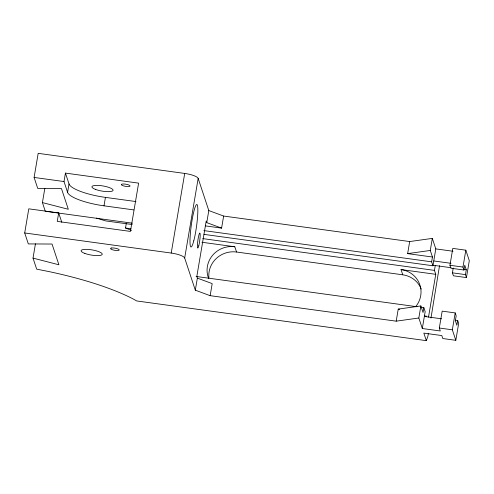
<?xml version="1.0" encoding="UTF-8"?>
<svg xmlns="http://www.w3.org/2000/svg" width="494" height="494" viewBox="0 0 494 494"><rect width="100%" height="100%" fill="white"/><g stroke="black" fill="none" stroke-linecap="round" stroke-linejoin="round"><path stroke-width="0.74" d="M439.524 265.642L430.978 318.05M35.445 243.783L33.018 258.109L58.91 264.79L52.043 244.036L28.325 243.919L24.7 232.964L28.788 208.832L58.687 212.933L61.793 222.319M44.843 188.282L42.422 202.589L68.314 209.277L61.447 188.523L37.729 188.405L34.105 177.445L38.186 153.344L184.707 173.431A12.616 3.081 9.6 0 1 198.168 178.408L208.801 210.568L206.758 222.633L221.596 228.111L223.64 216.051L208.801 210.568M58.687 212.933L57.255 221.38L130.435 231.414L138.616 183.132L65.436 173.098L64.004 181.545L67.585 192.376A34.067 8.318 9.6 0 0 104.006 205.825L133.775 209.907M67.585 192.376L69.018 183.929L65.436 173.098M104.006 205.825L105.438 197.384A34.067 8.318 9.6 0 1 69.018 183.929M131.528 230.47A138.061 33.703 9.6 0 0 127.316 228.716L125.513 228.018L126.328 223.195M396.2 321.168L398.238 309.102L420.876 305.94L418.832 318L396.2 321.168L210.154 295.671L195.315 290.188L184.676 258.029A12.616 3.081 9.6 0 0 171.22 253.052L184.707 173.431M184.676 258.029L198.168 178.408M195.315 290.188L197.359 278.128L196.816 276.486L206.214 220.991L206.758 222.633M210.154 295.671L212.198 283.605L197.359 278.128M432.942 265.772L431.639 261.832L432.454 257.022L407.643 253.62L409.687 241.554L432.324 238.392L435.794 248.89L432.942 265.772L203.973 234.372M432.454 257.022L430.28 250.458L432.324 238.392M420.808 307.262L423.864 307.682L423.049 312.504L420.876 305.94M455.53 320.174L457.697 320.47L456.882 325.293L455.363 320.705L456.178 315.876L455.202 312.918L442.179 311.134L439.314 328.022L440.29 330.974L422.308 328.516L425.173 311.628L423.864 307.682M428.502 317.154L435.757 274.318L434.454 270.379L435.27 265.55M428.403 333.228L427.89 336.266L426.328 340.656L136.69 300.951L133.479 299.136A138.061 33.703 9.6 0 0 48.332 271.453L36.667 269.15L33.018 258.109M466.441 277.579L465.465 274.627L466.28 269.804L464.761 265.21L463.946 270.02L450.923 268.23L449.948 265.278L452.8 248.402L465.83 250.186L469.3 260.69L466.441 277.579L453.418 275.794L452.436 272.836L453.257 268.014M426.328 340.656L423.827 333.11L441.815 335.568L442.791 338.526L455.814 340.31L452.337 329.807L455.202 312.918M463.946 270.02L462.971 267.063L465.83 250.186M455.814 340.31L458.673 323.422L457.697 320.47M407.643 253.62L430.28 250.458M34.105 177.445L64.004 181.545M105.438 197.384L135.967 201.564M223.64 216.051L409.687 241.554M435.794 248.89L453.029 251.255M205.541 225.912L221.596 228.111M433.757 260.956L450.985 263.314M203.892 230.599L431.639 261.832M449.948 265.278L462.971 267.063M46.047 211.352L132.33 223.183M432.213 265.13L451.01 267.705M463.384 269.403L466.28 269.804M132.231 224.535L105.518 220.874L96.478 218.082M452.436 272.836L465.465 274.627M125.513 228.018L130.867 228.753M202.75 238.608L434.454 270.379M201.966 242.264L234.823 246.772L236.564 252.02L402.764 274.806A23.971 23.057 -18.3 0 1 421.234 289.064M402.764 274.806L401.029 269.557L435.757 274.318M24.7 232.964L171.22 253.052M196.093 276.455L416.985 306.737M398.238 309.102L399.745 309.306M424.395 315.901L426.693 316.216M424.352 316.45L441.587 318.809M439.314 328.022L452.337 329.807M418.832 318L422.308 328.516M42.422 202.589L45.281 211.247M208.913 277.752A23.971 23.057 -18.3 0 1 236.564 252.02M208.592 278.35A23.971 23.057 -18.3 0 1 234.823 246.772M401.029 269.557A23.971 23.057 -18.3 0 1 415.615 306.737M121.419 184.404L121.37 184.682A4.415 1.081 9.6 0 0 126.094 186.429L129.051 186.51A4.415 1.081 9.6 0 0 128.514 184.886A4.415 1.081 9.6 0 0 122.376 184.046L121.419 184.404M111.539 248.007L110.928 248.149A4.415 1.081 9.6 0 0 112.076 249.631A4.415 1.081 9.6 0 0 117.381 250.532L118.214 250.47A4.415 1.081 9.6 0 0 117.677 248.846A4.415 1.081 9.6 0 0 111.539 248.007M84.869 253.434A10.726 2.618 9.6 0 0 102.091 254.601A10.726 2.618 9.6 0 0 88.049 249.414A10.726 2.618 9.6 0 0 84.869 253.434M95.7 189.474A10.726 2.618 9.6 0 0 112.928 190.641A10.726 2.618 9.6 0 0 98.886 185.454A10.726 2.618 9.6 0 0 95.7 189.474M193.778 240.85A21.452 2.668 -82.2 0 0 197.39 205.257A21.452 2.668 -82.2 0 0 190.585 231.186A21.452 2.668 -82.2 0 0 193.778 240.85M198.755 245.858A7.571 0.939 -82.2 0 0 200.027 233.298A7.571 0.939 -82.2 0 0 197.625 242.449A7.571 0.939 -82.2 0 0 198.755 245.858"/></g></svg>
